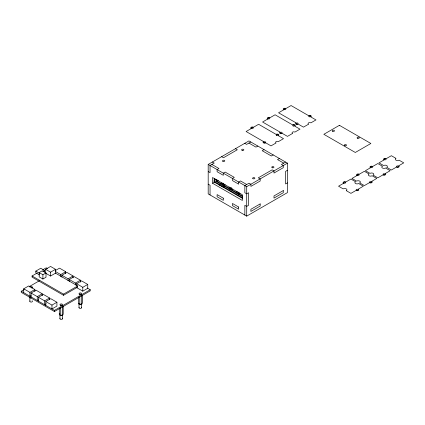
<?xml version="1.0" encoding="UTF-8"?>
<svg xmlns="http://www.w3.org/2000/svg" width="425" height="425" viewBox="0 0 425 425"><rect width="100%" height="100%" fill="white"/><g stroke="black" fill="none" stroke-linecap="round" stroke-linejoin="round"><path stroke-width="0.64" d="M63.203 306.181L63.203 314.096L62.682 315.228L60.727 315.531L59.298 314.702L59.819 313.576M78.37 297.091L78.37 303.694L79.799 304.518L81.754 304.215L82.275 303.089L82.275 295.168M208.192 164.433L248.933 140.909L287.449 163.142L287.449 192.599L246.707 216.123L208.192 193.89L208.192 164.433L246.707 186.665L287.449 163.142M250.792 141.982L246.617 144.388L244.763 143.315M39.514 274.97L35.806 272.829L35.806 271.113L40.763 268.249L44.471 270.39L44.471 272.106M55.372 273.089L77.679 285.967L77.679 287.114L63.522 295.285L32.066 277.127L32.066 275.979L37.161 273.036M42.824 269.769L46.224 267.808L47.366 268.467M257.853 146.057L255.977 147.135L248.917 143.06M39.19 272.584L42.282 270.794L46.001 272.94L46.001 277.233L42.904 279.018L39.19 276.872L39.19 272.584L42.904 274.731L46.001 272.94M45.602 269.312L50.559 266.448L55.51 269.312L55.51 273.169L50.559 276.032L45.602 273.169L45.602 269.312L50.559 272.17L55.51 269.312M42.819 271.347L44.471 270.39M264.042 149.632L262.172 150.71L271.352 155.991L273.206 154.923M23.726 292.666L23.726 288.803L28.682 285.945L34.871 289.521L34.871 291.449M55.664 270.364L59.516 268.143L65.71 271.713L65.71 273.647M87.369 288.081L90.228 289.733L90.228 290.875L54.437 311.541L21.25 292.379L21.25 291.237L24.092 289.595M29.203 286.641L39.429 280.739M215.464 179.106L213.764 180.088L242.372 196.605M212.527 183.233L242.372 200.467L242.372 194.746L212.527 177.517L212.527 183.233L214.381 182.16L242.505 198.401M216.856 179.339L216.856 181.162L218.407 180.269M23.726 288.803L29.92 292.379L34.871 289.521M55.691 271.649L60.754 274.577L65.71 271.713M31.078 296.91L31.078 293.048L36.029 290.19L42.224 293.76L42.224 295.694M61.912 277.174L61.912 275.246L66.868 272.382L73.058 275.958L73.058 277.892M219.141 185.279L220.23 184.647M31.02 295.603L29.92 296.241L29.92 292.379M223.534 184.461L222.429 185.093L222.429 183.164M224.209 184.19L224.209 185.406L225.239 184.811M31.078 293.048L37.267 296.623L42.224 293.76M61.912 275.246L68.106 278.821L73.058 275.958M38.42 301.15L38.42 297.288L43.377 294.429L49.566 298.005L49.566 299.29M69.259 281.414L69.259 279.485L74.21 276.622L80.405 280.197L80.405 282.131M279.4 158.493L277.525 159.577L283.735 163.142M38.372 299.848L37.267 300.486L37.267 296.623M230.881 188.7L229.782 189.337L229.782 187.409M231.551 187.823L231.551 189.646L232.587 189.051M38.42 297.288L44.614 300.863L49.566 298.005M69.259 279.485L75.448 283.061L80.405 280.197M285.589 162.068L281.419 164.48L283.273 165.553L283.273 167.7L273.987 173.06L273.987 170.914L272.127 169.841L258.31 177.82L260.164 178.893L260.164 181.039L250.877 186.4L250.877 184.259L249.018 183.186L244.848 185.592L244.848 192.743L246.707 193.816L248.561 192.743L248.561 205.328L246.707 206.401L244.848 205.328L244.848 215.05M45.773 301.532L50.724 298.669L56.918 302.244L56.918 306.106L51.962 308.964L51.962 305.108L45.773 301.532L45.773 305.394M76.606 285.658L76.606 283.73L81.563 280.867L87.752 284.442L87.752 288.304L82.801 291.162L76.606 287.587M46.267 303.769L44.614 304.725L44.614 300.863M238.776 192.626L237.123 193.577L237.123 191.648M32.066 275.979L63.522 294.142L77.679 285.967M238.903 192.063L238.903 193.89L239.934 193.29M51.962 305.108L56.918 302.244M76.606 283.73L82.801 287.3L87.752 284.442M287.449 170.292L285.589 171.365L285.589 183.951L287.449 182.877M21.25 291.237L54.437 310.399L90.228 289.733M224.448 186.809L223.146 187.011L221.717 186.182M235.471 148.681L237.331 149.749L223.508 157.728L221.653 156.66M212.362 162.021L214.221 163.094L210.046 165.5L210.046 172.651L208.192 171.578M211.905 164.433L218.965 168.507L217.106 169.58L217.106 171.721L223.3 175.297L223.3 173.156L225.154 172.083L234.318 177.374L232.464 178.442L232.464 180.588L238.653 184.163L238.653 182.017L240.513 180.949L246.707 184.519M216.856 181.162L221.813 184.02L221.813 182.803M224.209 185.406L229.16 188.264L229.16 187.048M231.551 189.646L236.507 192.504L236.507 191.287M238.903 193.89L242.208 195.792M213.764 181.231L242.372 197.752M208.192 184.163L210.046 185.236L210.046 194.963M35.806 271.113L39.514 273.254M29.203 297.33L30.632 298.153M246.707 186.665L246.707 216.123M238.282 192.318L238.282 194.246M230.934 187.43L230.934 190.002M223.587 183.186L223.587 185.762M216.24 179.589L216.24 181.518M214.381 178.351L214.381 182.16M82.801 287.3L82.801 291.162M81.754 295.635L81.754 304.215M81.637 303.392L81.637 307.679M79.799 296.597L79.799 304.518M79.007 303.392L79.007 307.679M75.448 283.061L75.448 284.989M68.106 278.821L68.106 280.75M63.522 294.142L63.522 295.285M62.682 306.648L62.682 315.228M62.565 315.015L62.565 318.692M60.754 274.577L60.754 276.505M60.727 307.61L60.727 315.531M59.936 315.015L59.936 318.692M59.298 308.104L59.298 314.702M54.437 310.399L54.437 311.541M50.559 272.17L50.559 276.032M42.904 274.731L42.904 279.018M29.846 297.027L29.846 301.314M79.183 294.429A1.312 0.76 0 0 1 81.462 294.429M81.589 303.588A1.312 0.76 0 0 1 81.462 303.769M80.665 304.125A1.312 0.76 0 0 1 79.985 304.125M79.183 303.769A1.312 0.76 0 0 1 79.055 303.588M81.462 307.302A1.312 0.76 0 0 1 80.325 308.438A1.312 0.76 0 0 1 79.183 307.302M31.158 287.688A1.312 0.76 0 0 1 32.087 287.911M31.158 297.787A1.312 0.76 0 0 1 30.499 297.686M30.021 297.404A1.312 0.76 0 0 1 29.888 297.224M32.087 300.778A1.312 0.76 0 0 1 32.162 301.803A1.312 0.76 0 0 1 30.403 301.936A1.312 0.76 0 0 1 30.021 300.937M60.323 305.283A1.312 0.76 0 0 1 62.178 305.283M61.593 315.132A1.312 0.76 0 0 1 60.913 315.132M62.178 318.155A1.312 0.76 0 0 1 62.257 319.18A1.312 0.76 0 0 1 60.499 319.313A1.312 0.76 0 0 1 60.111 318.314M29.888 287.109A1.312 0.76 0 0 1 31.955 286.7A1.312 0.76 0 0 1 31.817 287.959M223.013 186.538A1.312 0.76 0 0 1 222.742 186.416M343.581 183.287L338.55 186.208L343.177 188.881A2.189 1.264 0 0 1 346.274 188.881A2.189 1.264 0 0 1 346.274 190.666L350.933 193.359L355.996 190.453A1.62 0.935 0 0 0 358.286 190.453A1.62 0.935 0 0 0 358.286 189.13L363.317 186.208L358.658 183.52A2.189 1.264 0 0 1 355.56 183.52A2.189 1.264 0 0 1 355.56 181.73L350.933 179.058L345.87 181.964A1.62 0.935 0 0 0 343.581 181.964A1.62 0.935 0 0 0 343.581 183.287M357.016 175.525L351.985 178.447L356.618 181.124A2.189 1.264 0 0 1 359.709 181.124A2.189 1.264 0 0 1 359.709 182.909L364.368 185.597L369.431 182.692A1.62 0.935 0 0 0 371.721 182.692A1.62 0.935 0 0 0 371.721 181.369L376.752 178.447L372.098 175.759A2.189 1.264 0 0 1 369.001 175.759A2.189 1.264 0 0 1 369.001 173.974L364.368 171.296L359.306 174.202A1.62 0.935 0 0 0 357.016 174.202A1.62 0.935 0 0 0 357.016 175.525M370.451 167.769L365.42 170.691L370.053 173.363A2.189 1.264 0 0 1 373.15 173.363A2.189 1.264 0 0 1 373.15 175.153L377.804 177.841L382.867 174.935A1.62 0.935 0 0 0 385.156 174.935A1.62 0.935 0 0 0 385.156 173.613L390.187 170.691L385.533 168.002A2.189 1.264 0 0 1 382.436 168.002A2.189 1.264 0 0 1 382.436 166.218L377.804 163.54L372.741 166.446A1.62 0.935 0 0 0 370.451 166.446A1.62 0.935 0 0 0 370.451 167.769M384.014 159.938L378.983 162.86L383.616 165.538A2.189 1.264 0 0 1 386.707 165.538A2.189 1.264 0 0 1 386.707 167.322L391.367 170.011L396.429 167.105A1.62 0.935 0 0 0 398.719 167.105A1.62 0.935 0 0 0 398.719 165.782L403.75 162.86L399.091 160.172A2.189 1.264 0 0 1 395.999 160.172A2.189 1.264 0 0 1 395.999 158.387L391.367 155.709L386.304 158.615A1.62 0.935 0 0 0 384.014 158.615A1.62 0.935 0 0 0 384.014 159.938M251.218 128.568L246.107 131.516L263.543 141.578A1.62 0.935 0 0 0 263.543 142.901A1.62 0.935 0 0 0 265.832 142.901L271.001 145.887L276.112 142.938A1.62 0.935 0 0 1 276.112 141.615A1.62 0.935 0 0 1 278.402 141.615L283.512 138.667L278.338 135.681A1.62 0.935 0 0 0 278.338 134.358A1.62 0.935 0 0 0 276.048 134.358L258.618 124.291L253.507 127.245A1.62 0.935 0 0 0 251.218 127.245A1.62 0.935 0 0 0 251.218 128.568M267.686 119.058L262.581 122.007L280.011 132.069A1.62 0.935 0 0 0 280.011 133.392A1.62 0.935 0 0 0 282.301 133.392L287.47 136.377L292.581 133.429A1.62 0.935 0 0 1 292.581 132.106A1.62 0.935 0 0 1 294.87 132.106L299.981 129.157L294.812 126.172A1.62 0.935 0 0 0 294.812 124.849A1.62 0.935 0 0 0 292.517 124.849L275.087 114.782L269.981 117.736A1.62 0.935 0 0 0 267.686 117.736A1.62 0.935 0 0 0 267.686 119.058M283.682 109.825L278.572 112.774L296.007 122.836A1.62 0.935 0 0 0 296.007 124.158A1.62 0.935 0 0 0 298.297 124.158L303.466 127.144L308.577 124.196A1.62 0.935 0 0 1 308.577 122.873A1.62 0.935 0 0 1 310.866 122.873L315.977 119.924L310.803 116.939A1.62 0.935 0 0 0 310.803 115.616A1.62 0.935 0 0 0 308.513 115.616L291.082 105.549L285.972 108.502A1.62 0.935 0 0 0 283.682 108.502A1.62 0.935 0 0 0 283.682 109.825M339.416 125.322L323.845 134.311L355.3 152.474L370.871 143.48L339.416 125.322M260.164 203.92L250.877 209.281L250.877 211.427L260.164 206.067L260.164 203.92M283.273 190.575L273.987 195.941L273.987 198.087L283.273 192.722L283.273 190.575M223.3 198.178L217.106 194.602L217.106 196.748L223.3 200.324L223.3 198.178M238.653 207.044L232.464 203.469L232.464 205.615L238.653 209.19L238.653 207.044M60.323 305.214A1.312 0.76 0 0 0 62.518 304.874A1.312 0.76 0 0 0 60.913 303.944A1.312 0.76 0 0 0 60.323 305.214M79.395 294.201A1.312 0.76 0 0 0 81.589 293.861A1.312 0.76 0 0 0 79.985 292.931A1.312 0.76 0 0 0 79.395 294.201M252.976 178.686A1.11 0.643 0 0 0 254.835 178.394A1.11 0.643 0 0 0 253.475 177.607A1.11 0.643 0 0 0 252.976 178.686M222.886 161.309A1.11 0.643 0 0 0 224.745 161.022A1.11 0.643 0 0 0 223.38 160.236A1.11 0.643 0 0 0 222.886 161.309M242.186 150.402A1.11 0.643 0 0 0 243.854 149.844A1.11 0.643 0 0 0 242.186 149.287A1.11 0.643 0 0 0 242.186 150.402M272.282 167.774A1.11 0.643 0 0 0 273.95 167.216A1.11 0.643 0 0 0 272.282 166.664A1.11 0.643 0 0 0 272.282 167.774M280.675 133.211A0.962 0.558 0 0 0 282.12 132.733A0.962 0.558 0 0 0 280.675 132.249A0.962 0.558 0 0 0 280.675 133.211M268.35 118.878A0.962 0.558 0 0 0 269.795 118.394A0.962 0.558 0 0 0 268.35 117.911A0.962 0.558 0 0 0 268.35 118.878M293.181 125.991A0.962 0.558 0 0 0 294.626 125.508A0.962 0.558 0 0 0 293.181 125.03A0.962 0.558 0 0 0 293.181 125.991M264.207 142.72A0.962 0.558 0 0 0 265.652 142.242A0.962 0.558 0 0 0 264.207 141.759A0.962 0.558 0 0 0 264.207 142.72M251.882 128.387A0.962 0.558 0 0 0 253.327 127.904A0.962 0.558 0 0 0 251.882 127.426A0.962 0.558 0 0 0 251.882 128.387M276.712 135.501A0.962 0.558 0 0 0 278.157 135.017A0.962 0.558 0 0 0 276.712 134.539A0.962 0.558 0 0 0 276.712 135.501M384.678 159.758A0.962 0.558 0 0 0 386.123 159.279A0.962 0.558 0 0 0 384.678 158.796A0.962 0.558 0 0 0 384.678 159.758M396.892 166.839A0.962 0.558 0 0 0 398.501 166.589A0.962 0.558 0 0 0 397.322 165.909A0.962 0.558 0 0 0 396.892 166.839M371.115 167.588A0.962 0.558 0 0 0 372.56 167.105A0.962 0.558 0 0 0 371.115 166.627A0.962 0.558 0 0 0 371.115 167.588M383.334 174.67A0.962 0.558 0 0 0 384.944 174.42A0.962 0.558 0 0 0 383.764 173.74A0.962 0.558 0 0 0 383.334 174.67M357.478 175.259A0.962 0.558 0 0 0 359.093 175.01A0.962 0.558 0 0 0 357.914 174.33A0.962 0.558 0 0 0 357.478 175.259M370.095 182.516A0.962 0.558 0 0 0 371.54 182.033A0.962 0.558 0 0 0 370.095 181.549A0.962 0.558 0 0 0 370.095 182.516M344.043 183.016A0.962 0.558 0 0 0 345.652 182.766A0.962 0.558 0 0 0 344.473 182.086A0.962 0.558 0 0 0 344.043 183.016M356.458 190.182A0.962 0.558 0 0 0 358.068 189.933A0.962 0.558 0 0 0 356.888 189.252A0.962 0.558 0 0 0 356.458 190.182M357.436 138.226A1.094 0.632 0 0 0 359.263 137.944A1.094 0.632 0 0 0 357.924 137.169A1.094 0.632 0 0 0 357.436 138.226M344.877 145.711A1.094 0.632 0 0 0 346.518 145.164A1.094 0.632 0 0 0 344.877 144.617A1.094 0.632 0 0 0 344.877 145.711M332.621 131.282A1.094 0.632 0 0 0 334.448 131.001A1.094 0.632 0 0 0 333.11 130.225A1.094 0.632 0 0 0 332.621 131.282M296.671 123.978A0.962 0.558 0 0 0 298.111 123.5A0.962 0.558 0 0 0 296.671 123.016A0.962 0.558 0 0 0 296.671 123.978M284.346 109.645A0.962 0.558 0 0 0 285.791 109.161A0.962 0.558 0 0 0 284.346 108.678A0.962 0.558 0 0 0 284.346 109.645M309.177 116.758A0.962 0.558 0 0 0 310.622 116.275A0.962 0.558 0 0 0 309.177 115.797A0.962 0.558 0 0 0 309.177 116.758"/></g></svg>
